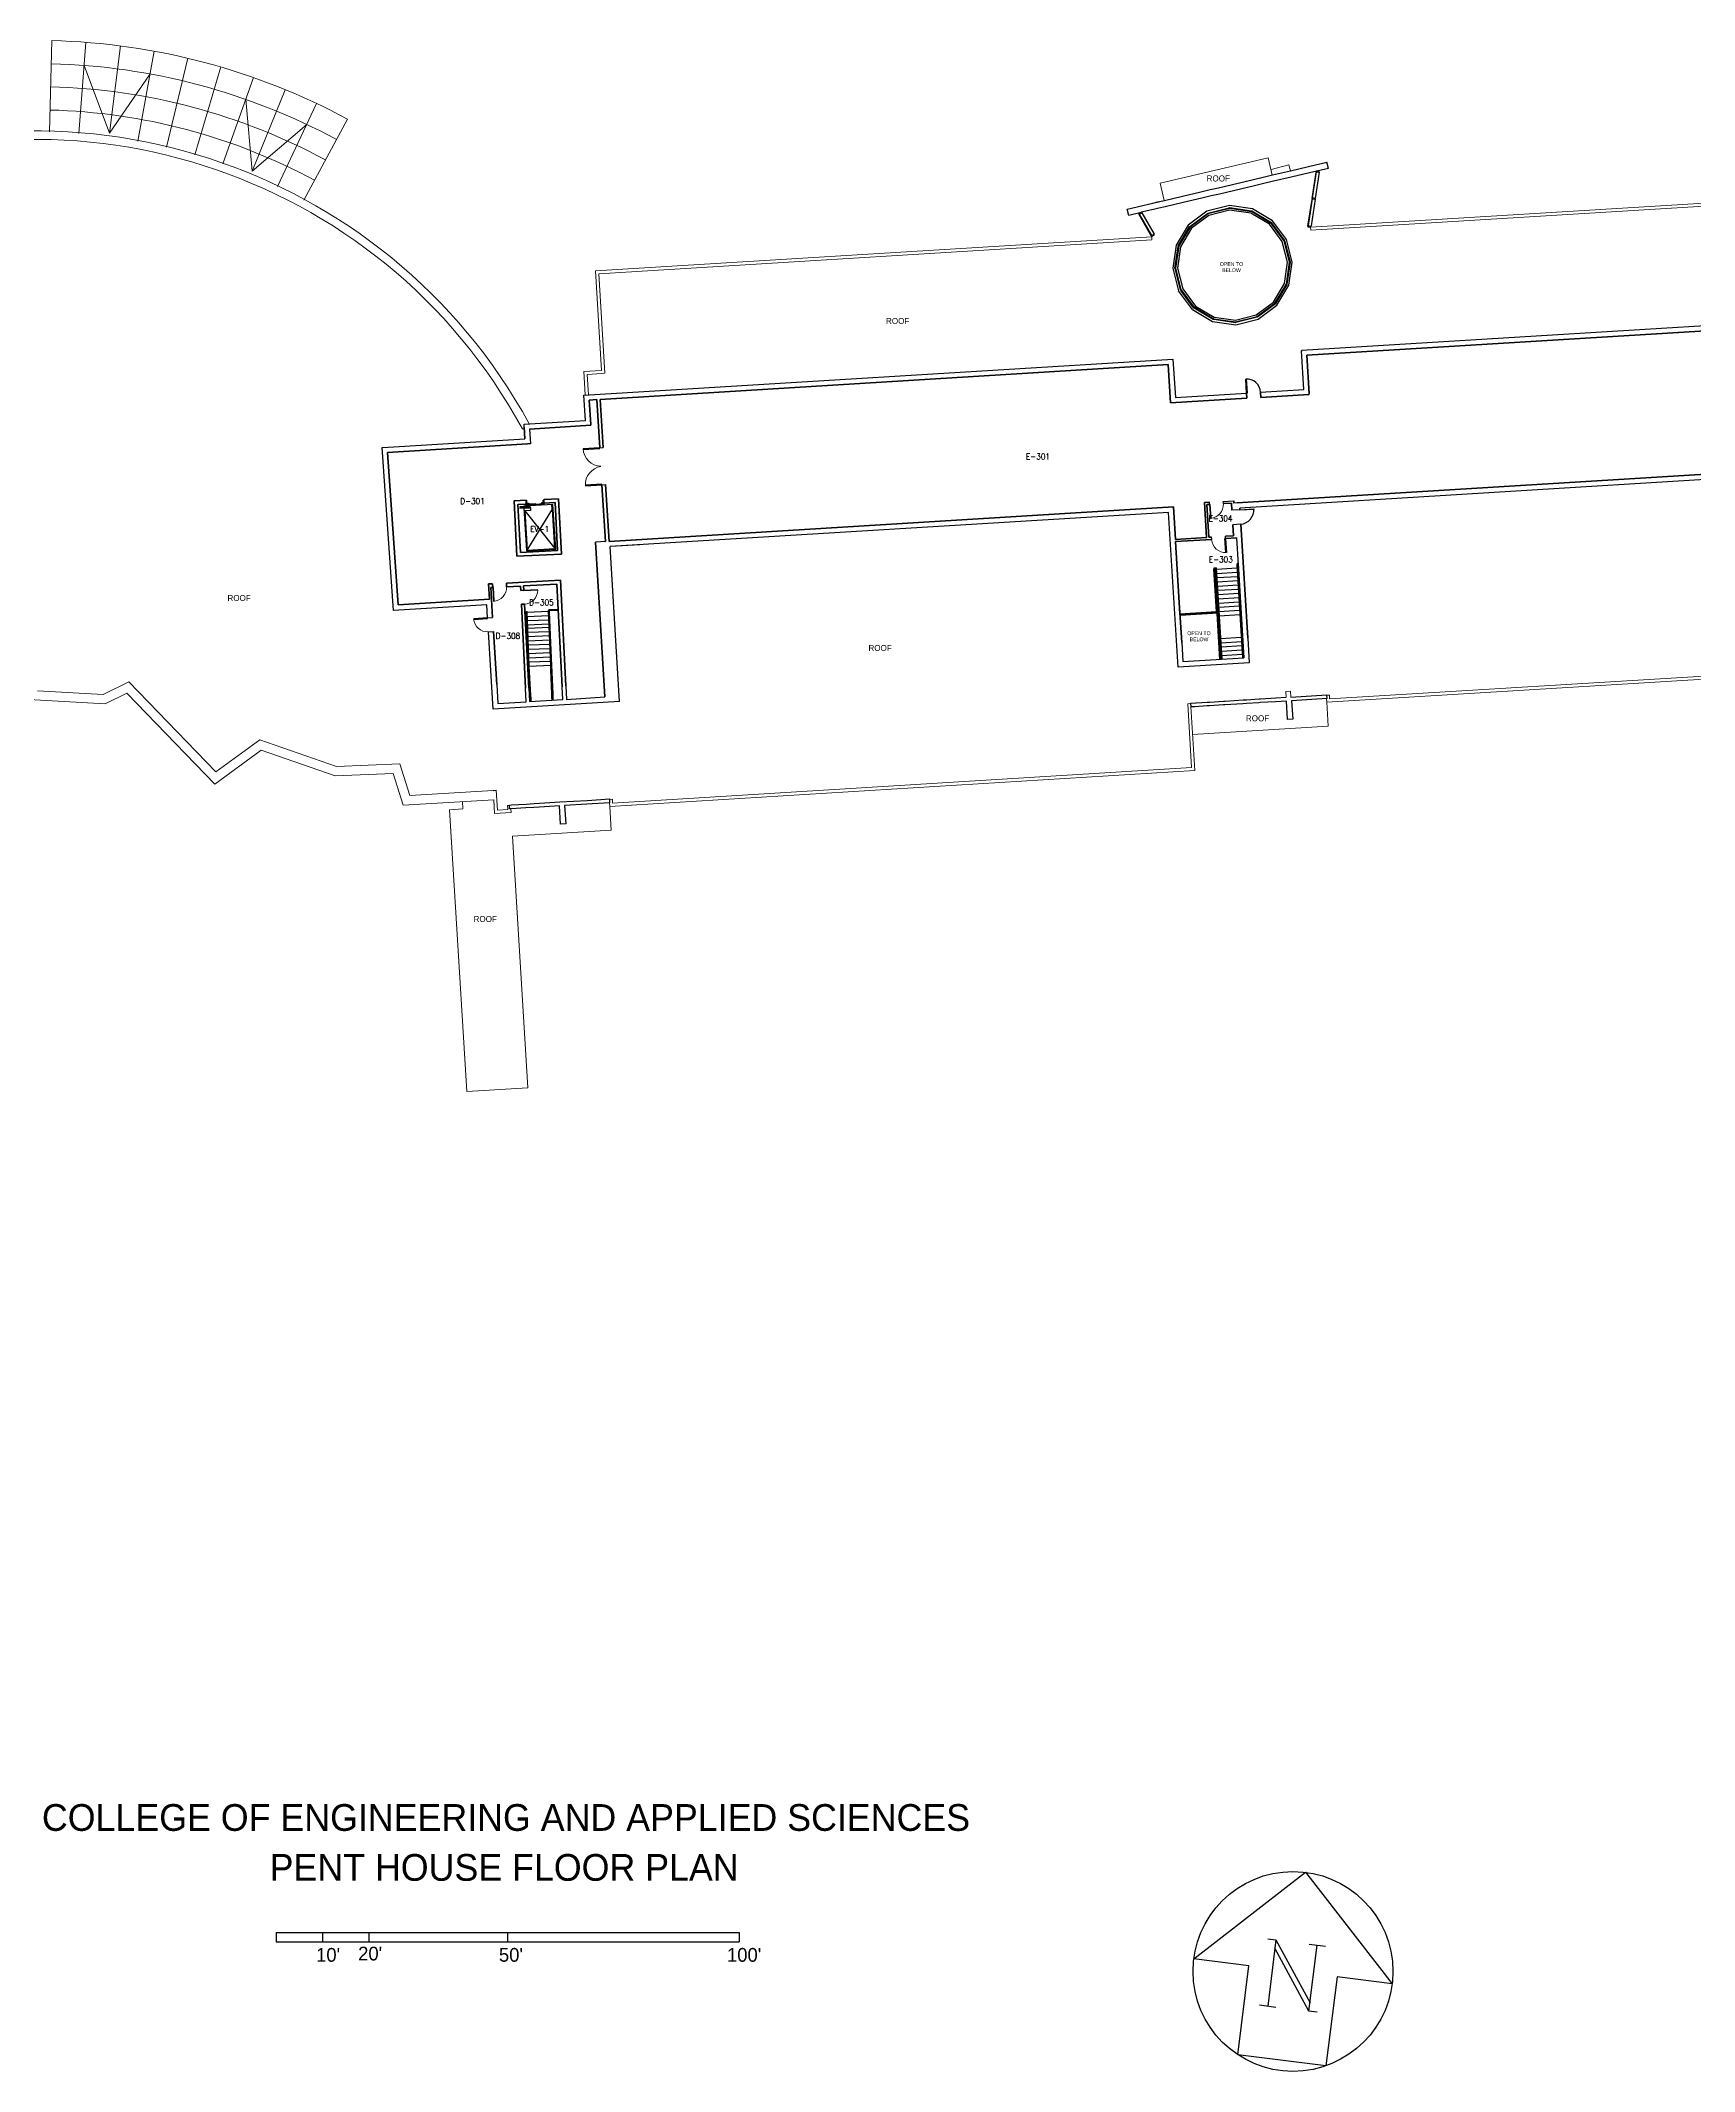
# Model space of a CAD drawing. Header units: inches. Extents: x -7608 to 7446, y -4099 to 4181.
# Drawn here: x -1202 to 3086, y -1084 to 4181 of the extents above; entities that cross this region are included whole.
import ezdxf
from ezdxf.enums import TextEntityAlignment as Align

# ---------------------------------------------------------------- set-up
doc = ezdxf.new("R2010")
doc.units = ezdxf.units.IN
doc.header["$MEASUREMENT"] = 0
for name, color, linetype in [('A-DOOR', 5, 'Continuous'), ('A-FLOR-STRS', 4, 'Continuous'), ('A-GLAZ', 1, 'Continuous'), ('A-GLAZ-DETL', 5, 'Continuous'), ('A-NRTH', 3, 'Continuous'), ('A-ROOF', 5, 'Continuous'), ('A-SCAL', 7, 'Continuous'), ('A-TEXT', 3, 'Continuous'), ('A-WALL', 7, 'Continuous'), ('A-WALL-SILL', 3, 'Continuous'), ('SP-RMNO', 7, 'Continuous'), ('SP-ROOM', 7, 'Continuous')]:
    doc.layers.add(name, color=color, linetype=linetype)
doc.styles.add('ARCH', font='arch.shx')
doc.styles.add('RomanS', font='romans.shx')

# ---------------------------------------------------------------- blocks, each defined once
blk = doc.blocks.new('FMGRM1')
at = {"style": 'RomanS', "width": 0.9}
for tag, p in [('DATA1', (0, -0.284)), ('DATA2', (0, -0.443)), ('DATA3', (0, -0.602)), ('DATA4', (0, -0.762)), ('DATA5', (0, -0.921))]:
    blk.add_attdef(tag, text='', height=0.117, dxfattribs=at).set_placement(p, align=Align.CENTER)
at = {"layer": 'SP-RMNO', "style": 'RomanS', "width": 0.9}
blk.add_attdef('RMNUMB', text='', height=0.16, dxfattribs=at).set_placement((0, 0), align=Align.MIDDLE)
blk = doc.blocks.new('SCALE')
at = {"layer": 'A-SCAL'}
for p, q in [((1.1, 25.4), (1.1, 1)), ((1.1, 25.4), (1201.1, 25.4)), ((1.1, 1), (1201.1, 1)), ((121.1, 25.4), (121.1, 1)), ((241.1, 25.4), (241.1, 1)), ((601.1, 25.4), (601.1, 1)), ((1201.1, 25.4), (1201.1, 1))]:
    blk.add_line(p, q, dxfattribs=at)
for s, p in [("10'", (104.5, -50.8)), ("20'", (213.5, -47.5)), ("50'", (578.5, -50.8)), ("100'", (1169.8, -50.8))]:
    blk.add_text(s, height=35.72, dxfattribs=at).set_placement(p)

msp = doc.modelspace()

# ---------------------------------------------------------------- linework, layer by layer
at = {"layer": 'A-DOOR'}
for p, q in [((1922.5, 3303.1), (1924.5, 3303.2)), ((1924.7, 3267.2), (1922.5, 3303.1)), ((1926.7, 3267.3), (1924.5, 3303.2)), ((1924.7, 3267.2), (1926.7, 3267.3)), ((247.5, 3125.1), (204.5, 3122.5)), ((204.5, 3122.5), (204.6, 3120.7)), ((204.6, 3120.7), (247.6, 3123.4)), ((253.3, 3031), (210.3, 3028.4)), ((210.3, 3028.4), (210.4, 3026.6)), ((210.4, 3026.6), (253.4, 3029.3)), ((55.8, 2978.3), (55.7, 2979.3)), ((58.2, 2978.4), (55.8, 2978.3)), ((56.5, 2989.1), (57.7, 2989.2)), ((56.8, 2981.1), (56.9, 2980.1)), ((56.9, 2980.1), (56.9, 2981.1)), ((62.8, 2980.4), (56.9, 2980.1)), ((56.9, 2980.1), (56.9, 2980.1)), ((56.9, 2978.2), (79.4, 2979.3)), ((57, 2976.5), (56.9, 2978.2)), ((79.4, 2977.7), (57, 2976.5)), ((57.7, 2989.2), (58, 2981.9)), ((58, 2981.9), (62.8, 2982.1)), ((58.1, 2980), (80.5, 2981.1)), ((58.2, 2978.3), (58.1, 2980)), ((80.6, 2979.4), (58.2, 2978.3)), ((61.6, 2980.3), (61.6, 2980.2)), ((62.8, 2982.1), (62.8, 2980.4)), ((78.3, 2977.6), (101.9, 2978.8)), ((78.3, 2975.9), (78.3, 2977.6)), ((101.9, 2977.1), (78.3, 2975.9)), ((79.4, 2979.4), (103, 2980.6)), ((79.5, 2977.7), (79.4, 2979.4)), ((79.4, 2979.3), (79.4, 2977.7)), ((103.1, 2978.9), (79.5, 2977.7)), ((80.5, 2981.1), (80.6, 2979.4)), ((97, 2982.1), (98.2, 2982.2)), ((97, 2980.3), (97, 2982.1)), ((102.9, 2980.6), (97, 2980.3)), ((98.1, 2983.9), (102.9, 2984.1)), ((98.2, 2982.1), (98.1, 2983.9)), ((102.9, 2982.4), (98.2, 2982.1)), ((101.3, 2989.6), (102.5, 2989.7)), ((101.6, 2984.1), (101.3, 2989.6)), ((101.9, 2978.8), (101.9, 2977.1)), ((102.5, 2991.4), (103.7, 2991.5)), ((102.9, 2984.1), (102.5, 2991.4)), ((102.9, 2981.7), (102.9, 2980.6)), ((103, 2980.6), (103.1, 2978.9)), ((1907.2, 2964.8), (1943.1, 2967)), ((1907.2, 2964.8), (1933.9, 2966.5)), ((1907.2, 2964.8), (1907.3, 2963.1)), ((1943.2, 2965.3), (1907.3, 2963.1)), ((1943.1, 2967), (1943.2, 2965.3)), ((1868.3, 2889.7), (1870, 2889.8)), ((1870.5, 2853.8), (1868.3, 2889.7)), ((1870, 2889.8), (1870.1, 2888.4)), ((1870, 2889.8), (1872.2, 2853.9)), ((1872.2, 2853.9), (1870.5, 2853.8)), ((-28.2, 2763.3), (-29.9, 2763.2)), ((-29.9, 2763.2), (-27.7, 2727.3)), ((-26, 2727.4), (-28.2, 2763.3)), ((-27.7, 2727.3), (-26, 2727.4)), ((-43.3, 2684.2), (-79.2, 2682)), ((-79.2, 2682), (-79.1, 2680.3)), ((-79.1, 2680.3), (-43.2, 2682.5)), ((-43.2, 2682.5), (-43.3, 2684.2))]:
    msp.add_line(p, q, dxfattribs=at)
at = {"layer": 'A-DOOR', "extrusion": (0, 0, -1)}
for p, q in [((1830.3, 2978.4), (1828.5, 2978.2)), ((1828.5, 2978.2), (1830.7, 2942.3)), ((1832.5, 2942.4), (1830.3, 2978.4)), ((1830.7, 2942.3), (1832.5, 2942.4))]:
    msp.add_line(p, q, dxfattribs=at)
at = {"layer": 'A-DOOR', "lineweight": 20}
for p, q in [((50.7, 2756), (86.7, 2757.8)), ((50.7, 2756), (50.8, 2754)), ((50.8, 2754), (86.8, 2755.8)), ((86.7, 2757.8), (86.8, 2755.8))]:
    msp.add_line(p, q, dxfattribs=at)
at = {"layer": 'A-DOOR'}
for centre, radius, start, end in [((1925.6, 3268.2), 35, 1.8634, 95.1366), ((1906.3, 2963.9), 36.9, 274.859, 4.8598)]:
    msp.add_arc(centre, radius, start, end, dxfattribs=at)
at = {"layer": 'A-DOOR', "lineweight": 20}
for centre, radius, start, end in [((252.4, 3125.4), 48, 183.5, 267.5979), ((258.3, 3029.6), 48, 99.4021, 183.5), ((1870, 2889.8), 36, 183.5, 273.5), ((-29.9, 2763.2), 36, 273.5, 3.5), ((-43.3, 2684.2), 36, 183.5, 273.5)]:
    msp.add_arc(centre, radius, start, end, dxfattribs=at)
at = {"layer": 'A-DOOR', "lineweight": 20, "extrusion": (0, 0, -1)}
msp.add_arc((-1828.5, 2978.2), 36, 176.5, 266.5, dxfattribs=at)
at = {"layer": 'A-DOOR', "lineweight": 9}
msp.add_arc((50.7, 2756), 36.1, 272.8862, 359.7074, dxfattribs=at)
at = {"layer": 'A-FLOR-STRS', "linetype": 'Continuous'}
for p, q in [((1841.1, 2810.3), (1840.1, 2810.2)), ((1840.9, 2813.8), (1846.9, 2814.2)), ((1847.9, 2699.5), (1840.9, 2813.8)), ((1850.1, 2697.6), (1842.9, 2813.9)), ((1843, 2811.9), (1845, 2812)), ((1843.1, 2810.4), (1845.1, 2810.5)), ((1843.8, 2799.4), (1845.8, 2799.6)), ((1859.5, 2577), (1845, 2812)), ((1861.5, 2577.1), (1846.9, 2814.2)), ((1847.1, 2810.7), (1899.5, 2813.9)), ((1847.8, 2799.7), (1900.2, 2802.9)), ((1848.5, 2788.7), (1900.9, 2791.9)), ((1899, 2821.9), (1913.9, 2580.3)), ((1901, 2822), (1915.9, 2580.4)), ((1844.5, 2788.5), (1846.5, 2788.6)), ((1845.2, 2777.5), (1847.2, 2777.6)), ((1845.8, 2766.5), (1847.8, 2766.6)), ((1846.5, 2755.5), (1848.5, 2755.6)), ((1847.2, 2744.5), (1849.2, 2744.7)), ((1849.1, 2777.7), (1901.5, 2780.9)), ((1849.8, 2766.7), (1902.2, 2770)), ((1850.5, 2755.8), (1902.9, 2759)), ((1851.2, 2744.8), (1903.6, 2748)), ((1752, 2693.6), (1847.9, 2699.5)), ((1752.1, 2691.6), (1850.1, 2697.6)), ((1847.8, 2733.6), (1849.8, 2733.7)), ((1855.5, 2576.7), (1848.2, 2695.5)), ((1848.5, 2722.6), (1850.5, 2722.7)), ((1849.2, 2711.6), (1851.2, 2711.7)), ((1849.9, 2700.6), (1851.9, 2700.8)), ((1850.2, 2695.6), (1857.5, 2576.9)), ((1851.8, 2733.8), (1904.2, 2737)), ((1852.5, 2722.8), (1904.9, 2726)), ((1853.2, 2711.9), (1905.6, 2715.1)), ((1853.9, 2700.9), (1906.3, 2704.1)), ((1854.5, 2689.9), (1906.9, 2693.1)), ((1858.1, 2631), (1910.6, 2634.2)), ((1858.8, 2620), (1911.2, 2623.2)), ((1859.5, 2609), (1911.9, 2612.3)), ((1860.2, 2598.1), (1912.6, 2601.3)), ((1860.8, 2587.1), (1913.2, 2590.3)), ((1915.2, 2590.4), (1916.7, 2590.5))]:
    msp.add_line(p, q, dxfattribs=at)
at = {"layer": 'A-FLOR-STRS'}
for p, q in [((1902.4, 2825.6), (1917.3, 2580.5)), ((57.1, 2700.8), (59.1, 2700.9)), ((63, 2558), (57.1, 2700.8)), ((65, 2558.1), (59.1, 2700.9)), ((59.2, 2699.2), (114.6, 2701.5)), ((59.6, 2688.2), (115.1, 2690.5)), ((113.4, 2701.4), (114.6, 2701.5)), ((114.5, 2703.2), (116, 2703.3)), ((120.5, 2560.4), (114.5, 2703.2)), ((140.1, 2706.1), (115.9, 2704.9)), ((116, 2703.3), (115.9, 2704.9)), ((117.6, 2703), (140.2, 2704.2)), ((117.7, 2698.8), (117.6, 2703)), ((122.7, 2579.6), (117.7, 2698.8)), ((60.1, 2677.2), (115.5, 2679.5)), ((60.6, 2666.2), (116, 2668.5)), ((60.9, 2658), (116.3, 2660.3)), ((61.4, 2647), (116.8, 2649.3)), ((61.8, 2636), (117.2, 2638.3)), ((62.3, 2625), (117.7, 2627.3)), ((62.7, 2614), (118.2, 2616.3)), ((63.2, 2603), (118.6, 2605.3)), ((63.6, 2592), (119.1, 2594.3)), ((64.1, 2581), (119.5, 2583.3)), ((123.5, 2560.5), (122.7, 2579.6)), ((67.2, 2483.6), (63, 2558)), ((64.5, 2570), (120, 2572.3)), ((65, 2559), (120.4, 2561.4)), ((69.2, 2483.7), (65, 2558.1)), ((120.9, 2549.4), (120.5, 2560.4)), ((123.5, 2487.1), (120.9, 2549.4)), ((126.5, 2487.2), (123.5, 2560.5)), ((67.6, 2475.6), (67.2, 2483.6)), ((68.1, 2467.4), (67.6, 2475.6)), ((69.6, 2475.7), (69.2, 2483.7)), ((70.1, 2467.5), (69.6, 2475.7)), ((123.8, 2479.1), (123.5, 2487.1)), ((124.2, 2470.9), (123.8, 2479.1)), ((126.8, 2479.2), (126.5, 2487.2)), ((127.2, 2471), (126.8, 2479.2))]:
    msp.add_line(p, q, dxfattribs=at)
at = {"layer": 'A-FLOR-STRS', "linetype": 'Continuous'}
for centre, radius, start, end in [((1902.5, 2822.1), 3.5, 92.7826, 183.5117), ((1902.5, 2822.1), 1.5, 93.0396, 183.5128), ((1849.2, 2695.6), 1, 3.5108, 183.5108)]:
    msp.add_arc(centre, radius, start, end, dxfattribs=at)
at = {"layer": 'A-GLAZ'}
for p, q in [((2095.7, 3773), (2106, 3840.4)), ((1824.2, 3732.6), (1879.5, 3746.7)), ((1880.4, 3746.9), (1936.8, 3738.7)), ((1937.7, 3738.6), (1986.7, 3709.4)), ((2084.8, 3701.8), (2095.4, 3771)), ((1679, 3675.4), (1647.3, 3730.7)), ((1748.2, 3648.2), (1777.3, 3697.2)), ((1777.8, 3698), (1823.5, 3732.1)), ((1987.5, 3709), (2021.6, 3663.2)), ((1739.9, 3590.8), (1748, 3647.3)), ((2022.2, 3662.5), (2036.2, 3607.2)), ((1754.1, 3534.7), (1740.1, 3590)), ((2036.4, 3606.4), (2028.2, 3549.9)), ((1788.8, 3488.3), (1754.7, 3534)), ((2028.1, 3549), (1998.9, 3500)), ((1838.6, 3458.6), (1789.6, 3487.8)), ((1998.5, 3499.2), (1952.8, 3465.1)), ((1895.9, 3450.3), (1839.5, 3458.5)), ((1952.1, 3464.6), (1896.8, 3450.5))]:
    msp.add_line(p, q, dxfattribs=at)
at = {"layer": 'A-GLAZ', "lineweight": 13}
for p, q in [((1880.5, 3746.7), (1824.2, 3732.4)), ((1937.8, 3738.3), (1880.2, 3746.7)), ((1987.5, 3708.7), (1937.5, 3738.4)), ((1778.1, 3697.9), (1748.3, 3648)), ((1824.4, 3732.5), (1777.9, 3697.7)), ((2022, 3662.3), (1987.2, 3708.9)), ((1748.4, 3648.2), (1740.1, 3590.7)), ((2036.2, 3606.2), (2021.9, 3662.6)), ((1740.1, 3591), (1754.4, 3534.6)), ((2027.9, 3549), (2036.2, 3606.5)), ((1754.3, 3534.9), (1789, 3488.3)), ((1998.2, 3499.3), (2027.9, 3549.2)), ((1788.8, 3488.5), (1838.8, 3458.8)), ((1951.8, 3464.7), (1998.4, 3499.5)), ((1838.5, 3458.9), (1896, 3450.5)), ((1895.8, 3450.5), (1952.1, 3464.8))]:
    msp.add_line(p, q, dxfattribs=at)
at = {"layer": 'A-GLAZ-DETL'}
for p, q in [((2105.1, 3840.6), (2106, 3840.4)), ((2105.1, 3840.6), (2106, 3840.4)), ((2106.3, 3842.4), (2105.4, 3842.5)), ((2106.3, 3842.4), (2106, 3840.4)), ((2106, 3840.4), (2112.9, 3839.4)), ((2106, 3840.4), (2112.9, 3839.4)), ((2113.2, 3841.4), (2106.3, 3842.4)), ((2112.9, 3839.4), (2113.2, 3841.4)), ((1880.3, 3747.4), (1880.4, 3747.9)), ((1937.9, 3739.1), (1938.1, 3739.5)), ((2094.5, 3771.2), (2095.4, 3771)), ((2095.7, 3773), (2094.8, 3773.1)), ((2095.4, 3771), (2102.3, 3770)), ((2102.6, 3771.9), (2095.7, 3773)), ((1646.3, 3732.5), (1644.7, 3731.5)), ((1644.7, 3731.5), (1645.7, 3729.8)), ((1645.7, 3729.8), (1647.3, 3730.7)), ((1645.7, 3729.8), (1647.3, 3730.7)), ((1652.4, 3736), (1646.3, 3732.5)), ((1647.3, 3730.7), (1653.4, 3734.2)), ((1647.3, 3730.7), (1653.4, 3734.2)), ((1653.4, 3734.2), (1652.4, 3736)), ((1777.4, 3698.3), (1777.1, 3698.7)), ((1824, 3733.1), (1823.9, 3733.6)), ((1987.8, 3709.3), (1988.2, 3709.6)), ((2091.4, 3698.9), (2083.6, 3700.1)), ((1679, 3675.4), (1677.4, 3674.5)), ((1685.1, 3678.9), (1679, 3675.4)), ((1747.7, 3648.3), (1747.3, 3648.6)), ((2022.6, 3662.7), (2023.1, 3662.9)), ((1739.3, 3590.8), (1738.8, 3590.9)), ((2036.9, 3606.4), (2037.4, 3606.3)), ((1753.7, 3534.5), (1753.2, 3534.3)), ((2028.6, 3548.9), (2029, 3548.6)), ((1788.4, 3487.9), (1788, 3487.6)), ((1998.9, 3498.9), (1999.2, 3498.5)), ((1838.4, 3458.1), (1838.1, 3457.7)), ((1895.9, 3449.8), (1895.9, 3449.3)), ((1952.3, 3464.1), (1952.4, 3463.6))]:
    msp.add_line(p, q, dxfattribs=at)
at = {"layer": 'A-GLAZ-DETL', "lineweight": 20}
for p, q in [((1880.2, 3747.9), (1879.2, 3747.6)), ((1879.2, 3747.6), (1879.5, 3746.7)), ((1879.5, 3746.7), (1880.5, 3746.9)), ((1880.5, 3746.9), (1880.2, 3747.9)), ((1937, 3739.7), (1936.8, 3738.7)), ((1936.8, 3738.7), (1937.8, 3738.6)), ((1937.9, 3739.5), (1937, 3739.7)), ((1937.8, 3738.6), (1937.9, 3739.5)), ((1777, 3698.6), (1776.5, 3697.7)), ((1776.5, 3697.7), (1777.3, 3697.2)), ((1777.8, 3698), (1777, 3698.6)), ((1777.3, 3697.2), (1777.8, 3698)), ((1823.7, 3733.5), (1822.9, 3732.9)), ((1822.9, 3732.9), (1823.5, 3732.1)), ((1823.5, 3732.1), (1824.3, 3732.7)), ((1824.3, 3732.7), (1823.7, 3733.5)), ((1987.2, 3710.3), (1986.7, 3709.4)), ((1986.7, 3709.4), (1987.6, 3708.9)), ((1988.1, 3709.8), (1987.2, 3710.3)), ((1987.6, 3708.9), (1988.1, 3709.8)), ((1747.2, 3648.4), (1747, 3647.4)), ((1747, 3647.4), (1748, 3647.3)), ((1748.2, 3648.3), (1747.2, 3648.4)), ((1748, 3647.3), (1748.2, 3648.3)), ((2022.4, 3663.8), (2021.6, 3663.2)), ((2021.6, 3663.2), (2022.2, 3662.4)), ((2022.2, 3662.4), (2023, 3663)), ((2023, 3663), (2022.4, 3663.8)), ((1739.8, 3590.9), (1738.9, 3590.7)), ((1738.9, 3590.7), (1739.1, 3589.7)), ((1739.1, 3589.7), (1740.1, 3590)), ((1740.1, 3590), (1739.8, 3590.9)), ((2037.2, 3607.5), (2036.2, 3607.2)), ((2036.2, 3607.2), (2036.5, 3606.3)), ((2036.5, 3606.3), (2037.4, 3606.5)), ((2037.4, 3606.5), (2037.2, 3607.5)), ((1754.1, 3534.8), (1753.3, 3534.2)), ((1753.3, 3534.2), (1753.9, 3533.4)), ((1753.9, 3533.4), (1754.7, 3534)), ((1754.7, 3534), (1754.1, 3534.8)), ((2028.2, 3549.9), (2028.1, 3548.9)), ((2028.1, 3548.9), (2029.1, 3548.8)), ((2029.2, 3549.8), (2028.2, 3549.9)), ((2029.1, 3548.8), (2029.2, 3549.8)), ((1788.7, 3488.3), (1788.2, 3487.4)), ((1788.2, 3487.4), (1789, 3486.9)), ((1789.6, 3487.8), (1788.7, 3488.3)), ((1789, 3486.9), (1789.6, 3487.8)), ((1998.9, 3500), (1998.4, 3499.2)), ((1998.4, 3499.2), (1999.3, 3498.6)), ((1999.8, 3499.5), (1998.9, 3500)), ((1999.3, 3498.6), (1999.8, 3499.5)), ((1838.5, 3458.6), (1838.3, 3457.7)), ((1838.3, 3457.7), (1839.3, 3457.5)), ((1839.5, 3458.5), (1838.5, 3458.6)), ((1839.3, 3457.5), (1839.5, 3458.5)), ((1896.8, 3450.5), (1895.8, 3450.3)), ((1895.8, 3450.3), (1896.1, 3449.3)), ((1896.1, 3449.3), (1897, 3449.6)), ((1897, 3449.6), (1896.8, 3450.5)), ((1952.8, 3465.1), (1952, 3464.5)), ((1952, 3464.5), (1952.6, 3463.7)), ((1952.6, 3463.7), (1953.4, 3464.3)), ((1953.4, 3464.3), (1952.8, 3465.1))]:
    msp.add_line(p, q, dxfattribs=at)
at = {"layer": 'A-GLAZ-DETL', "lineweight": 13}
for p, q in [((1880.2, 3746.7), (1880.1, 3745.7)), ((1880.8, 3745.7), (1880.5, 3746.7)), ((1937.5, 3738.4), (1937, 3737.6)), ((1937.6, 3737.3), (1937.8, 3738.3)), ((1777.9, 3697.7), (1778.5, 3696.9)), ((1778.9, 3697.4), (1778.1, 3697.9)), ((1824.2, 3732.4), (1824.4, 3731.4)), ((1825, 3731.7), (1824.4, 3732.5)), ((1987.2, 3708.9), (1986.4, 3708.3)), ((1986.9, 3707.8), (1987.5, 3708.7)), ((1748.3, 3648), (1749.2, 3647.4)), ((1749.4, 3648.1), (1748.4, 3648.2)), ((2021.9, 3662.6), (2020.9, 3662.3)), ((2021.2, 3661.7), (2022, 3662.3)), ((1741, 3591.2), (1740.1, 3591)), ((1740.1, 3590.7), (1741.1, 3590.6)), ((2036.2, 3606.5), (2035.2, 3606.7)), ((2035.2, 3606), (2036.2, 3606.2)), ((1755.1, 3535.5), (1754.3, 3534.9)), ((1754.4, 3534.6), (1755.3, 3534.9)), ((2026.9, 3549.1), (2027.9, 3549)), ((2027.9, 3549.2), (2027.1, 3549.8)), ((1789.3, 3489.4), (1788.8, 3488.5)), ((1789, 3488.3), (1789.8, 3488.9)), ((1997.4, 3499.8), (1998.2, 3499.3)), ((1998.4, 3499.5), (1997.8, 3500.3)), ((1838.7, 3459.9), (1838.5, 3458.9)), ((1838.8, 3458.8), (1839.3, 3459.7)), ((1895.5, 3451.5), (1895.8, 3450.5)), ((1896, 3450.5), (1896.2, 3451.5)), ((1951.2, 3465.5), (1951.8, 3464.7)), ((1952.1, 3464.8), (1951.9, 3465.8))]:
    msp.add_line(p, q, dxfattribs=at)
at = {"layer": 'A-GLAZ-DETL', "extrusion": (0, 0, -1)}
for p, q in [((2094.5, 3771.2), (2095.4, 3771)), ((2095.7, 3773), (2094.8, 3773.1)), ((2095.7, 3773), (2095.4, 3771)), ((2095.4, 3771), (2102.3, 3770)), ((2102.6, 3771.9), (2095.7, 3773)), ((2102.3, 3770), (2102.6, 3771.9)), ((2083.6, 3700.1), (2083.3, 3698.1)), ((2083.3, 3698.1), (2091.1, 3696.9)), ((2091.4, 3698.9), (2083.6, 3700.1)), ((2084.8, 3701.8), (2084.5, 3699.9)), ((2091.1, 3696.9), (2091.7, 3700.8)), ((1679, 3675.4), (1677.4, 3674.5)), ((1677.4, 3674.5), (1678.4, 3672.7)), ((1678.4, 3672.7), (1684.4, 3676.2)), ((1685.1, 3678.9), (1679, 3675.4)), ((1680, 3673.7), (1686.1, 3677.2)), ((1686.1, 3677.2), (1685.1, 3678.9))]:
    msp.add_line(p, q, dxfattribs=at)
at = {"layer": 'A-NRTH'}
msp.add_lwpolyline([(2077.3, -567.5), (2302, -856.9), (2159.2, -839), (2130.2, -1069.3), (1901.7, -1040.5), (1930.7, -810.2), (1787.9, -792.3)], close=True, dxfattribs=at)
for points in [[(2000.8, -742.9), (1979.3, -914.3)], [(1979.4, -740.2), (2000.8, -742.9), (2089.1, -906.3)], [(2107.8, -930.4), (2086.4, -927.7), (1998.1, -764.3)], [(2086.4, -927.7), (2107.9, -756.3)], [(2086.5, -753.7), (2129.4, -759)], [(1957.8, -911.6), (2000.7, -917)]]:
    msp.add_lwpolyline(points, dxfattribs=at)
msp.add_circle((2044.9, -824.6), 259.1, dxfattribs=at)
at = {"layer": 'A-ROOF', "lineweight": 13}
for p, q in [((-1178.7, 3944.2), (-1173, 4180.8)), ((-1102.5, 3940.3), (-1084.5, 4176.3)), ((-1023.4, 3941.2), (-994.9, 4167.1)), ((-1089.1, 4116.5), (-1023.4, 3941.2)), ((-950, 3920.3), (-907.3, 4153.4)), ((-875.4, 3904.4), (-820.5, 4135.1)), ((-801.7, 3884.7), (-734.8, 4112.4)), ((-1023.4, 3941.2), (-918.1, 4094.4)), ((-729.2, 3861.1), (-650.4, 4085.2)), ((-670.3, 4028.6), (-653.7, 3841.9)), ((-653.7, 3841.9), (-567.5, 4053.6)), ((-588.2, 3802.7), (-486.4, 4017.7)), ((-653.7, 3841.9), (-512.1, 3963.5)), ((-519.2, 3767.5), (-406, 3977)), ((2034.4, 3858.7), (1988, 3846.4)), ((2038.1, 3843.2), (2034.4, 3858.7)), ((2132.4, 2465.7), (2136.2, 2403.8)), ((2136.2, 2403.8), (1784.8, 2382.3)), ((-141.8, 2186.8), (-106.9, 2188.9)), ((-97.2, 1456.5), (-141.8, 2186.8)), ((-106.9, 2188.9), (-108.1, 2208.4)), ((273.4, 2195.7), (277.2, 2133.8)), ((277.2, 2133.8), (21.7, 2118.2)), ((21.7, 2118.2), (61.5, 1466.2)), ((61.5, 1466.2), (-97.2, 1456.5))]:
    msp.add_line(p, q, dxfattribs=at)
at = {"layer": 'A-ROOF', "lineweight": 20}
for p, q in [((1700.5, 3811.1), (1980.8, 3876.9)), ((1980.8, 3876.9), (1991.3, 3832.2)), ((1711, 3766.3), (1700.5, 3811.1)), ((2090.8, 3689.4), (4385.3, 3829.7)), ((4384.8, 3837.7), (2091.2, 3697.4)), ((2090.3, 3697), (2090.8, 3689.4)), ((1678.7, 3672.2), (236.6, 3584)), ((245.1, 3576.5), (1679.2, 3664.2)), ((1679.2, 3664.2), (1678.7, 3672.2)), ((236.6, 3584), (252.4, 3325.8)), ((260.8, 3318.3), (245.1, 3576.5)), ((206.5, 3323), (252.4, 3325.8)), ((210.2, 3262.1), (206.5, 3323)), ((252.9, 3317.8), (214.9, 3315.5)), ((252.9, 3317.8), (260.8, 3318.3)), ((214.9, 3315.5), (218.2, 3262.6)), ((47.1, 3174), (52.2, 3174.3)), ((4464, 2608.3), (2132.4, 2465.7)), ((4455.6, 2615.8), (2139.9, 2474.1)), ((-1040, 2485.8), (-1209.9, 2495.3)), ((-973.1, 2518.6), (-1040, 2485.8)), ((-978.2, 2489.4), (-1035, 2461.5)), ((-750.6, 2253.6), (-978.2, 2489.4)), ((-747.9, 2285.3), (-973.1, 2518.6)), ((2132.4, 2465.7), (2131.8, 2475)), ((2139.3, 2484.1), (2132.7, 2483.7)), ((2139.9, 2474.1), (2139.3, 2484.1)), ((-1035, 2461.5), (-1232.7, 2472.6)), ((1772, 2461.6), (1780, 2462.1)), ((1782.1, 2296), (1772, 2461.6)), ((1790.6, 2288.5), (1780.4, 2454.2)), ((-629.9, 2341.4), (-750.6, 2253.6)), ((-633.9, 2368.2), (-747.9, 2285.3)), ((-434.7, 2299.2), (-633.9, 2368.2)), ((-438.2, 2275.1), (-629.9, 2341.4)), ((-288.2, 2281.2), (-438.2, 2275.1)), ((-270.7, 2305.9), (-434.7, 2299.2)), ((-262.3, 2198.4), (-288.2, 2281.2)), ((-245, 2223.5), (-270.7, 2305.9)), ((273.4, 2195.7), (1790.6, 2288.5)), ((280.9, 2204.1), (1782.1, 2296)), ((-27.3, 2212.8), (-262.3, 2198.4)), ((-28.7, 2236.8), (-245, 2223.5)), ((-25.1, 2177.4), (-27.3, 2212.8)), ((-20.7, 2237.3), (-17.6, 2185.9)), ((273.7, 2213.7), (280.3, 2214.1)), ((280.3, 2214.1), (280.9, 2204.1)), ((17.9, 2180), (-25.1, 2177.4)), ((-17.6, 2185.9), (9.4, 2187.5)), ((8.8, 2197.5), (13.4, 2197.8)), ((9.4, 2187.5), (8.8, 2197.5)), ((17.3, 2189.4), (17.9, 2180)), ((272.8, 2205.1), (273.4, 2195.7))]:
    msp.add_line(p, q, dxfattribs=at)
at = {"layer": 'A-ROOF'}
msp.add_line((-28.7, 2236.8), (-20.7, 2237.3), dxfattribs=at)
at = {"layer": 'A-ROOF', "lineweight": 13}
for radius in [1698.6, 1638.6, 1578.6, 1518.6]:
    msp.add_arc((-1213.6, 2482.6), radius, 61.6108, 88.6323, dxfattribs=at)
at = {"layer": 'A-ROOF', "lineweight": 20}
for radius, start, end in [(1459, 28.6654, 202.3184), (1437, 28.5342, 203.5317)]:
    msp.add_arc((-1215.3, 2487.6), radius, start, end, dxfattribs=at)
at = {"layer": 'A-WALL'}
for p, q in [((1992, 3832.4), (2038.3, 3843.2)), ((2038.3, 3843.2), (2085, 3854.2)), ((2085, 3854.2), (2133, 3865.5)), ((2136.8, 3849.5), (2087.3, 3837.8)), ((2136.8, 3849.5), (2133, 3865.5)), ((1806.4, 3788.8), (1830.4, 3794.4)), ((1830.4, 3794.4), (1851.9, 3799.4)), ((1851.9, 3799.4), (1942.9, 3820.8)), ((1852.1, 3799.5), (1852, 3799.3)), ((1945.1, 3804.4), (1854.1, 3783.1)), ((1942.9, 3820.8), (1967.2, 3826.5)), ((1969.5, 3810.1), (1945.1, 3804.4)), ((1967.2, 3826.5), (1992, 3832.4)), ((1994.3, 3816), (1969.5, 3810.1)), ((2040.5, 3826.8), (1994.3, 3816)), ((2087.3, 3837.8), (2040.5, 3826.8)), ((2095.6, 3839.8), (2095.6, 3839.8)), ((1615.2, 3743.9), (1711, 3766.3)), ((1619, 3727.8), (1615.2, 3743.9)), ((1667.2, 3739.1), (1652.6, 3735.7)), ((1683.5, 3743), (1667.2, 3739.1)), ((1681.2, 3759.4), (1694.9, 3762.6)), ((1697.1, 3746.2), (1683.5, 3743)), ((1694.9, 3762.6), (1711.7, 3766.5)), ((1713.9, 3750.1), (1697.1, 3746.2)), ((1711.7, 3766.5), (1758.4, 3777.5)), ((1760.6, 3761.1), (1713.9, 3750.1)), ((1753.2, 3776.2), (1753.2, 3776.3)), ((1758.4, 3777.5), (1806.4, 3788.8)), ((1808.7, 3772.4), (1760.6, 3761.1)), ((1821.4, 3738.6), (1772.9, 3702.4)), ((1832.7, 3778), (1808.7, 3772.4)), ((1880, 3753.5), (1821.4, 3738.6)), ((1880.7, 3741.3), (1826.6, 3727.6)), ((1854.1, 3783.1), (1832.7, 3778)), ((1939.9, 3744.8), (1880, 3753.5)), ((1935.8, 3733.3), (1880.7, 3741.3)), ((1991.9, 3713.9), (1939.9, 3744.8)), ((1651.6, 3735.5), (1619, 3727.8)), ((1772.9, 3702.4), (1741.9, 3650.4)), ((1782, 3694.2), (1753.5, 3646.3)), ((1826.6, 3727.6), (1782, 3694.2)), ((1983.7, 3704.8), (1935.8, 3733.3)), ((2017.1, 3660.1), (1983.7, 3704.8)), ((2028.1, 3665.4), (1991.9, 3713.9)), ((1741.9, 3650.4), (1733.2, 3590.5)), ((1753.5, 3646.3), (1745.5, 3591.1)), ((2030.8, 3606.1), (2017.1, 3660.1)), ((2043, 3606.7), (2028.1, 3665.4)), ((1733.2, 3590.5), (1748.1, 3531.8)), ((1745.5, 3591.1), (1759.2, 3537.1)), ((2022.8, 3550.9), (2030.8, 3606.1)), ((2034.4, 3546.8), (2043, 3606.7)), ((1784.3, 3483.3), (1748.1, 3531.8)), ((1759.2, 3537.1), (1792.5, 3492.4)), ((1994.3, 3503), (2022.8, 3550.9)), ((2003.4, 3494.8), (2034.4, 3546.8)), ((1784.3, 3483.3), (1836.4, 3452.4)), ((1792.5, 3492.4), (1840.4, 3463.9)), ((1949.7, 3469.6), (1994.3, 3503)), ((1954.9, 3458.6), (2003.4, 3494.8)), ((2068.2, 3378.2), (4427.8, 3522.5)), ((1836.4, 3452.4), (1896.3, 3443.7)), ((1840.4, 3463.9), (1895.6, 3455.9)), ((1895.6, 3455.9), (1949.7, 3469.6)), ((1896.3, 3443.7), (1954.9, 3458.6)), ((2067, 3376.4), (2068.3, 3376.5)), ((2073.1, 3276.3), (2067, 3376.4)), ((2068.3, 3376.5), (2068.2, 3378.2)), ((206.4, 3261.9), (1733.8, 3355.3)), ((1733.8, 3355.3), (1739.9, 3255.9)), ((1739.9, 3255.9), (1924.7, 3267.2)), ((1960.6, 3269.4), (2073.1, 3276.3)), ((2087.2, 3263.4), (2087.1, 3265.1)), ((210.4, 3196.3), (206.4, 3261.9)), ((2087.2, 3263.4), (1961.5, 3255.7)), ((2085.9, 3263.3), (2087.2, 3263.4)), ((51.5, 3186.6), (210.4, 3196.3)), ((51.9, 3178.9), (51.5, 3186.6)), ((65.6, 3173.7), (67.9, 3135.5)), ((-316.4, 3125.7), (-315.1, 3125.8)), ((-287.4, 2703.5), (-316.4, 3125.7)), ((-315.1, 3125.8), (53.8, 3148.4)), ((67.9, 3135.5), (60.6, 3135.1)), ((247.5, 3125.1), (256.8, 3125.7)), ((4409, 3122), (1906.9, 2968.9)), ((253.4, 3029.3), (262.6, 3029.8)), ((1722.5, 2957.6), (274.5, 2869.1)), ((1747, 2556.4), (1722.5, 2957.6)), ((1828.5, 2978.2), (1828.2, 2984.2)), ((1864.1, 2986.4), (1891.2, 2988.1)), ((1864.5, 2980.4), (1864.1, 2986.4)), ((1907.2, 2964.8), (1886.7, 2963.6)), ((1900.1, 2982.2), (1891.6, 2981.7)), ((1870, 2889.8), (1869.6, 2895.8)), ((1909.5, 2927.2), (1889, 2925.9)), ((262.4, 2882.1), (236.4, 2880.5)), ((351.3, 2873.8), (274.5, 2869.1)), ((299, 2467.8), (274.5, 2869.1)), ((1834.1, 2887.6), (1833.7, 2893.6)), ((1898.3, 2891.5), (1917.3, 2580.5)), ((-40.4, 2772.4), (-34.4, 2772.7)), ((-34.4, 2772.7), (-30.4, 2772.9)), ((-45.4, 2718.3), (-287.4, 2703.5)), ((-43.3, 2684.2), (-45.4, 2718.3)), ((-43.3, 2684.2), (-30, 2685.1)), ((-41.1, 2648.3), (-27.8, 2649.1)), ((-28.8, 2447.8), (-41.1, 2648.3)), ((1756.4, 2620.7), (1759.5, 2570.9)), ((1759.5, 2570.9), (1917.3, 2580.5)), ((1927.6, 2631.4), (1931.5, 2567.7)), ((1931.5, 2567.7), (1747, 2556.4)), ((-19.4, 2511.2), (-16.4, 2462.3)), ((57.3, 2466.8), (55.5, 2501.7)), ((63.5, 2502.1), (65.3, 2467.3)), ((151.9, 2472.6), (150.2, 2505.8)), ((159.4, 2508), (161.1, 2473.1)), ((161.1, 2473.1), (261, 2479.2)), ((1960.9, 2474.3), (2000.6, 2476.7)), ((2000.6, 2476.7), (2027.4, 2478.4)), ((2023.8, 2478.1), (2023.8, 2478.1)), ((2039.4, 2479.1), (2132.6, 2484.8)), ((2133.2, 2475.1), (2041.4, 2469.5)), ((2092.4, 2482.2), (2092.3, 2482.3)), ((2133.2, 2475.1), (2132.6, 2484.8)), ((299, 2467.8), (-28.8, 2447.8)), ((-16.4, 2462.3), (57.3, 2466.8)), ((65.3, 2467.3), (151.9, 2472.6)), ((1780, 2463.2), (1822.7, 2465.8)), ((1780.6, 2453.5), (1780, 2463.2)), ((1790.5, 2454.1), (1780.6, 2453.5)), ((1781.2, 2463.3), (1791.2, 2463.9)), ((1822, 2456.1), (1790.5, 2454.1)), ((1828.5, 2456.5), (1822, 2456.1)), ((1822.7, 2465.8), (1829.2, 2466.2)), ((1864.4, 2458.7), (1828.5, 2456.5)), ((1829.2, 2466.2), (1865.1, 2468.4)), ((1868.4, 2458.9), (1864.4, 2458.7)), ((1865.1, 2468.4), (1869.1, 2468.7)), ((1915.3, 2461.8), (1868.4, 2458.9)), ((1869.1, 2468.7), (1916, 2471.5)), ((1924, 2462.3), (1915.3, 2461.8)), ((1916, 2471.5), (1924.7, 2472.1)), ((1956.7, 2464.3), (1924, 2462.3)), ((1924.7, 2472.1), (1957.4, 2474.1)), ((1960.2, 2464.5), (1956.7, 2464.3)), ((1957.4, 2474.1), (1960.9, 2474.3)), ((1999.9, 2466.9), (1960.2, 2464.5)), ((2028.1, 2468.7), (1999.9, 2466.9)), ((2031, 2420.8), (2028.1, 2468.7)), ((2041.4, 2469.5), (2044.3, 2421.6)), ((2044.3, 2421.6), (2031, 2420.8)), ((144.3, 2207), (214.7, 2211.3)), ((214.7, 2211.3), (273.6, 2214.9)), ((243.6, 2213), (243.6, 2213)), ((274.2, 2205.2), (273.6, 2214.9)), ((13.3, 2198.9), (19.1, 2199.3)), ((13.9, 2189.2), (13.3, 2198.9)), ((18.4, 2189.5), (13.9, 2189.2)), ((56.3, 2191.8), (18.4, 2189.5)), ((19.1, 2199.3), (57, 2201.6)), ((76.8, 2193.1), (56.3, 2191.8)), ((57, 2201.6), (77.5, 2202.9)), ((104.2, 2194.8), (76.8, 2193.1)), ((77.5, 2202.9), (104.9, 2204.5)), ((143.2, 2197.2), (104.2, 2194.8)), ((104.9, 2204.5), (144.3, 2207)), ((146.1, 2149.2), (143.2, 2197.2)), ((214, 2201.5), (156.4, 2198)), ((156.4, 2198), (159.3, 2150)), ((274.2, 2205.2), (214, 2201.5)), ((159.3, 2150), (146.1, 2149.2))]:
    msp.add_line(p, q, dxfattribs=at)
at = {"layer": 'A-WALL', "lineweight": 50}
for p, q in [((2081, 3365.2), (4415.3, 3508)), ((249.1, 3250.8), (1721.4, 3340.8)), ((1721.4, 3340.8), (1727.5, 3241.4)), ((2087.1, 3265.1), (2081, 3365.2)), ((1925.5, 3253.5), (1924.7, 3267.2)), ((1961.5, 3255.7), (1960.6, 3269.4)), ((220.5, 3249), (239.9, 3250.2)), ((224.5, 3185.2), (220.5, 3249)), ((239.9, 3250.2), (247.5, 3125.1)), ((256.8, 3125.7), (249.1, 3250.8)), ((1727.5, 3241.4), (1925.5, 3253.5)), ((1961.5, 3255.7), (2085.9, 3263.3)), ((51.9, 3178.9), (53.8, 3148.4)), ((65.6, 3173.7), (224.6, 3183.5)), ((224.6, 3183.5), (224.5, 3185.2)), ((-302.2, 3112.9), (60.6, 3135.1)), ((-275.1, 2717.9), (-302.2, 3112.9)), ((4421.3, 3136.4), (1900.1, 2982.2)), ((253.4, 3029.3), (262.4, 2882.1)), ((271.7, 2882.6), (262.6, 3029.8)), ((56.5, 2989.1), (25.9, 2987.6)), ((25.9, 2987.6), (33.1, 2844)), ((35.6, 2978.3), (55.7, 2979.3)), ((41.8, 2854.1), (35.6, 2978.3)), ((55.6, 2981), (56.9, 2981.1)), ((55.7, 2979.3), (55.6, 2981)), ((56.9, 2981.1), (56.5, 2989.1)), ((102.6, 2989.7), (102.5, 2989.7)), ((102.5, 2989.7), (102.8, 2984.1)), ((102.9, 2981.7), (132.2, 2983.2)), ((102.9, 2982.4), (102.9, 2981.7)), ((141, 2993.3), (103.7, 2991.5)), ((132.2, 2983.2), (138.5, 2859)), ((148.2, 2849.7), (141, 2993.3)), ((1734.9, 2972.1), (271.7, 2882.6)), ((1740.1, 2887.9), (1734.9, 2972.1)), ((1828.2, 2984.2), (1815.6, 2983.5)), ((1815.6, 2983.5), (1821.1, 2892.8)), ((1821.9, 2977.8), (1828.5, 2978.2)), ((1827.1, 2893.2), (1821.9, 2977.8)), ((1864.5, 2980.4), (1885.6, 2981.7)), ((1885.6, 2981.7), (1886.7, 2963.6)), ((1891.6, 2981.7), (1891.2, 2988.1)), ((1907.3, 2963.1), (1906.9, 2968.9)), ((1890.8, 2897.1), (1869.6, 2895.8)), ((1889, 2925.9), (1890.8, 2897.1)), ((1927.6, 2631.4), (1909.5, 2927.2)), ((33.1, 2844), (148.2, 2849.7)), ((138.5, 2859), (41.8, 2854.1)), ((236.4, 2880.5), (261, 2479.2)), ((262.4, 2882.1), (261.7, 2882)), ((342.7, 2887), (271.7, 2882.6)), ((1821.1, 2892.8), (1740.1, 2887.9)), ((1740.4, 2881.9), (1834.1, 2887.6)), ((1751.9, 2694.6), (1740.4, 2881.9)), ((1833.7, 2893.6), (1827.1, 2893.2)), ((1870, 2889.8), (1898.3, 2891.5)), ((-30.4, 2772.9), (-40.4, 2772.4)), ((-37.9, 2732.5), (-40.4, 2772.4)), ((-34.8, 2762.9), (-29.9, 2763.2)), ((-30, 2685.1), (-34.8, 2762.9)), ((-30.4, 2772.9), (-29.9, 2763.2)), ((145.6, 2781.8), (5.6, 2774.7)), ((5.6, 2774.7), (6, 2765)), ((6, 2765), (42.2, 2766.8)), ((42.2, 2766.8), (42.7, 2755.6)), ((42.7, 2755.6), (50.7, 2756)), ((50.2, 2767.2), (136.8, 2771.6)), ((50.7, 2756), (50.2, 2767.2)), ((136.8, 2771.6), (140.1, 2706.1)), ((159.4, 2508), (145.6, 2781.8)), ((-37.9, 2732.5), (-275.1, 2717.9)), ((52.5, 2720), (44.6, 2719.6)), ((44.6, 2719.6), (55.5, 2501.7)), ((63.5, 2502.1), (52.5, 2720)), ((140.1, 2706.1), (150.2, 2505.8)), ((1756.4, 2620.7), (1750.9, 2710.8)), ((-19.4, 2511.2), (-27.8, 2649.1))]:
    msp.add_line(p, q, dxfattribs=at)
at = {"layer": 'A-WALL', "extrusion": (0, 0, -1)}
for p, q in [((126.4, 2978.2), (50.5, 2973.5)), ((126.4, 2978.2), (50.5, 2973.5)), ((50.5, 2973.5), (50.6, 2972.5)), ((50.5, 2973.5), (50.6, 2972.5)), ((50.6, 2971.5), (50.7, 2970.5)), ((50.6, 2971.5), (50.7, 2970.5)), ((50.7, 2969.5), (57.6, 2857.7)), ((50.7, 2969.5), (57.6, 2857.7)), ((52.7, 2969.6), (52.8, 2968.6)), ((52.7, 2969.6), (52.8, 2968.6)), ((52.8, 2968.6), (67.8, 2969.6)), ((52.8, 2968.6), (67.8, 2969.6)), ((68.2, 2962.6), (53.2, 2961.7)), ((68.2, 2962.6), (53.2, 2961.7)), ((53.2, 2961.7), (131.3, 2864.2)), ((53.2, 2961.7), (131.3, 2864.2)), ((53.2, 2961.7), (59.5, 2859.8)), ((53.2, 2961.7), (59.5, 2859.8)), ((59.5, 2859.8), (125.1, 2966.1)), ((59.5, 2859.8), (125.1, 2966.1)), ((67.8, 2969.6), (68.2, 2962.6)), ((67.8, 2969.6), (68.2, 2962.6)), ((124.1, 2966), (123.4, 2978)), ((124.1, 2966), (123.4, 2978)), ((125.1, 2966.1), (124.1, 2966)), ((131.3, 2864.2), (125.1, 2966.1)), ((131.3, 2864.2), (125.1, 2966.1)), ((133.4, 2862.4), (126.4, 2978.2)), ((133.4, 2862.4), (126.4, 2978.2)), ((57.6, 2857.7), (133.4, 2862.4)), ((57.6, 2857.7), (133.4, 2862.4)), ((59.5, 2859.8), (131.3, 2864.2)), ((59.5, 2859.8), (131.3, 2864.2))]:
    msp.add_line(p, q, dxfattribs=at)
at = {"layer": 'A-WALL', "linetype": 'Continuous'}
for p, q in [((1846.9, 2700.5), (1840.1, 2810.2)), ((1751.9, 2694.6), (1846.9, 2700.5))]:
    msp.add_line(p, q, dxfattribs=at)
at = {"layer": 'A-WALL', "lineweight": 20}
for p, q in [((2038.5, 2494), (2026.5, 2493.3)), ((2026.5, 2493.3), (2027.4, 2478.4)), ((2039.4, 2479.1), (2038.5, 2494))]:
    msp.add_line(p, q, dxfattribs=at)
at = {"layer": 'A-WALL', "extrusion": (0, 0, -1), "flags": 128}
for points in [[(-67.6, 2972.6), (-67.5, 2973.6), (-40.6, 2971.9), (-40.6, 2970.9)], [(-67.6, 2972.6), (-67.5, 2973.6), (-40.6, 2971.9), (-40.6, 2970.9)], [(-67.7, 2970.6), (-67.7, 2971.6), (-40.7, 2969.9), (-40.8, 2968.9)], [(-67.7, 2970.6), (-67.7, 2971.6), (-40.7, 2969.9), (-40.8, 2968.9)]]:
    msp.add_lwpolyline(points, close=True, dxfattribs=at)
at = {"layer": 'A-WALL-SILL'}
for p, q in [((2094.5, 3771.2), (2104.8, 3838.6)), ((2112.9, 3839.4), (2102.6, 3771.9)), ((2105.4, 3842.5), (2104.8, 3838.6)), ((1823.9, 3733.6), (1879.2, 3747.6)), ((1880.4, 3747.9), (1937, 3739.7)), ((1938.1, 3739.5), (1987.2, 3710.3)), ((2083.6, 3700.1), (2094.2, 3769.2)), ((2102.3, 3770), (2091.7, 3700.8)), ((1677.4, 3674.5), (1645.7, 3729.8)), ((1653.4, 3734.2), (1685.1, 3678.9)), ((1747.3, 3648.6), (1776.5, 3697.7)), ((1777.1, 3698.7), (1822.9, 3732.9)), ((1988.2, 3709.6), (2022.4, 3663.8)), ((1738.8, 3590.9), (1747, 3647.4)), ((2023.1, 3662.9), (2037.2, 3607.5)), ((1753.2, 3534.3), (1739.1, 3589.7)), ((2037.4, 3606.3), (2029.2, 3549.8)), ((1788, 3487.6), (1753.9, 3533.4)), ((2029, 3548.6), (1999.8, 3499.5)), ((1838.1, 3457.7), (1789, 3486.9)), ((1999.2, 3498.5), (1953.4, 3464.3)), ((1895.9, 3449.3), (1839.3, 3457.5)), ((1952.4, 3463.6), (1897, 3449.6))]:
    msp.add_line(p, q, dxfattribs=at)
at = {"layer": 'A-WALL-SILL', "lineweight": 13}
for p, q in [((1824.4, 3731.4), (1880.8, 3745.7)), ((1880.1, 3745.7), (1937.6, 3737.3)), ((1749.2, 3647.4), (1778.9, 3697.4)), ((1778.5, 3696.9), (1825, 3731.7)), ((1937, 3737.6), (1986.9, 3707.8)), ((1986.4, 3708.3), (2021.2, 3661.7)), ((1741.1, 3590.6), (1749.4, 3648.1)), ((2020.9, 3662.3), (2035.2, 3606)), ((1755.3, 3534.9), (1741, 3591.2)), ((2035.2, 3606.7), (2026.9, 3549.1)), ((1789.8, 3488.9), (1755.1, 3535.5)), ((2027.1, 3549.8), (1997.4, 3499.8)), ((1839.3, 3459.7), (1789.3, 3489.4)), ((1997.8, 3500.3), (1951.2, 3465.5)), ((1896.2, 3451.5), (1838.7, 3459.9)), ((1951.9, 3465.8), (1895.5, 3451.5))]:
    msp.add_line(p, q, dxfattribs=at)

# ---------------------------------------------------------------- block references
msp.add_blockref('SCALE', (-592.2, -748.7))
at = {"layer": 'SP-ROOM'}
ref = msp.add_blockref('FMGRM1', (1383.7, 3102.6), dxfattribs=dict(at, xscale=96, yscale=96, zscale=96))
ref.add_attrib('RMNUMB', 'E-301', dxfattribs={"layer": 'SP-RMNO', "height": 15.36, "style": 'RomanS', "width": 0.9}).set_placement((1383.7, 3102.6), align=Align.MIDDLE)
ref = msp.add_blockref('FMGRM1', (-82.1, 2987.1), dxfattribs=dict(at, xscale=96, yscale=96, zscale=96))
ref.add_attrib('RMNUMB', 'D-301', dxfattribs={"layer": 'SP-RMNO', "height": 15.36, "style": 'RomanS', "width": 0.9}).set_placement((-82.1, 2987.1), align=Align.MIDDLE)
ref = msp.add_blockref('FMGRM1', (1856.9, 2942.2), dxfattribs=dict(at, xscale=96, yscale=96, zscale=96))
ref.add_attrib('RMNUMB', 'E-304', dxfattribs={"layer": 'SP-RMNO', "height": 15.36, "style": 'RomanS', "width": 0.9}).set_placement((1856.9, 2942.2), align=Align.MIDDLE)
ref = msp.add_blockref('FMGRM1', (91.8, 2914.7), dxfattribs=dict(at, xscale=96, yscale=96, zscale=96))
ref.add_attrib('RMNUMB', 'EV-1', dxfattribs={"layer": 'SP-RMNO', "height": 15.36, "style": 'RomanS', "width": 0.9}).set_placement((91.8, 2914.7), align=Align.MIDDLE)
ref = msp.add_blockref('FMGRM1', (1857.7, 2835.8), dxfattribs=dict(at, xscale=96, yscale=96, zscale=96))
ref.add_attrib('RMNUMB', 'E-303', dxfattribs={"layer": 'SP-RMNO', "height": 15.36, "style": 'RomanS', "width": 0.9}).set_placement((1857.7, 2835.8), align=Align.MIDDLE)
ref = msp.add_blockref('FMGRM1', (96.5, 2724.4), dxfattribs=dict(at, xscale=96, yscale=96, zscale=96))
ref.add_attrib('RMNUMB', 'D-305', dxfattribs={"layer": 'SP-RMNO', "height": 15.36, "style": 'RomanS', "width": 0.9}).set_placement((96.5, 2724.4), align=Align.MIDDLE)
ref = msp.add_blockref('FMGRM1', (9.7, 2637.6), dxfattribs=dict(at, xscale=96, yscale=96, zscale=96))
ref.add_attrib('RMNUMB', 'D-308', dxfattribs={"layer": 'SP-RMNO', "height": 15.36, "style": 'RomanS', "width": 0.9}).set_placement((9.7, 2637.6), align=Align.MIDDLE)

# ---------------------------------------------------------------- texts
at = {"layer": 'A-TEXT'}
for s, height, p in [('ROOF', 15.65, (1821, 3815.6)), ('OPEN TO', 9.75, (1855.1, 3596.7)), ('BELOW', 9.75, (1861.2, 3581)), ('ROOF', 15.65, (989.8, 3446.2)), ('ROOF', 15.65, (-717.5, 2728)), ('OPEN TO', 9.75, (1770.8, 2639.5)), ('BELOW', 9.75, (1776.9, 2623.8)), ('ROOF', 15.65, (944.3, 2598.5)), ('ROOF', 15.65, (1922.8, 2416.1)), ('ROOF', 15.65, (-79.4, 1895.9))]:
    msp.add_text(s, height=height, dxfattribs=at).set_placement(p)
at = {"layer": 'A-TEXT', "lineweight": 18, "style": 'ARCH'}
for s, p in [('COLLEGE OF ENGINEERING AND APPLIED SCIENCES', (-1198.6, -460.2)), ('PENT HOUSE FLOOR PLAN', (-608.2, -589.6))]:
    msp.add_text(s, height=69.342, dxfattribs=at).set_placement(p)

doc.saveas('drawing.dxf')
